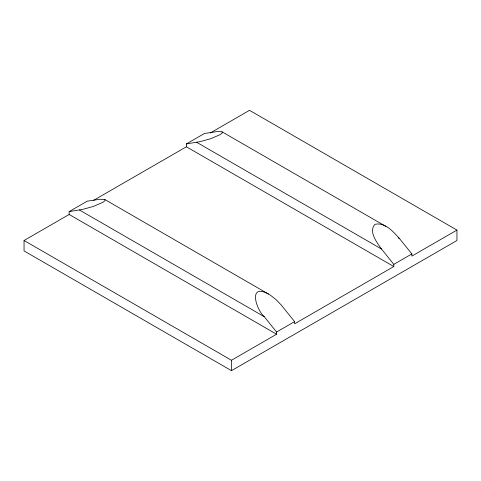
<?xml version="1.0" encoding="UTF-8"?>
<svg xmlns="http://www.w3.org/2000/svg" width="481" height="481" viewBox="0 0 481 481"><rect width="100%" height="100%" fill="white"/><g stroke="black" fill="none" stroke-linecap="round" stroke-linejoin="round"><path stroke-width="0.72" d="M69.144 214.466L69.144 211.604L87.181 201.19L99.97 199.236L104.732 199.459L270.322 295.13L276.034 299.615L281.259 305.05L294.612 321.621L294.612 323.809L393.819 266.534L393.819 264.346L381.481 248.996C377.014 242.538 368.266 231.728 374.933 224.326C385.04 221.963 393.368 231.896 399.519 238.582L411.856 253.932L411.856 256.12L456.95 230.086L456.95 240.5L231.481 370.671L24.05 250.914L24.05 240.5L69.144 214.466L276.575 334.223L276.575 332.034L264.237 316.684C256.012 309.451 247.853 282.786 268.53 294.023M393.819 266.534L186.387 146.777L186.387 143.915L204.425 133.502L217.057 131.56L221.867 131.722L385.774 226.335M93.663 200.306L186.387 146.777M210.221 133.015L249.519 110.329L456.95 230.086M276.575 332.034L294.612 321.621M393.819 264.346L411.856 253.932M24.05 240.5L231.481 360.257L276.575 334.223M186.387 143.915L200.102 141.642L210.594 138.75L220.106 134.674L222.222 132.984L222.114 131.848M69.144 211.604L82.858 209.337L93.35 206.445L102.862 202.363L104.978 200.679L104.87 199.537M398.214 237.83L399.519 238.582M196.657 142.292L381.481 248.996M79.413 209.981L264.237 316.684M231.481 360.257L231.481 370.671"/></g></svg>
